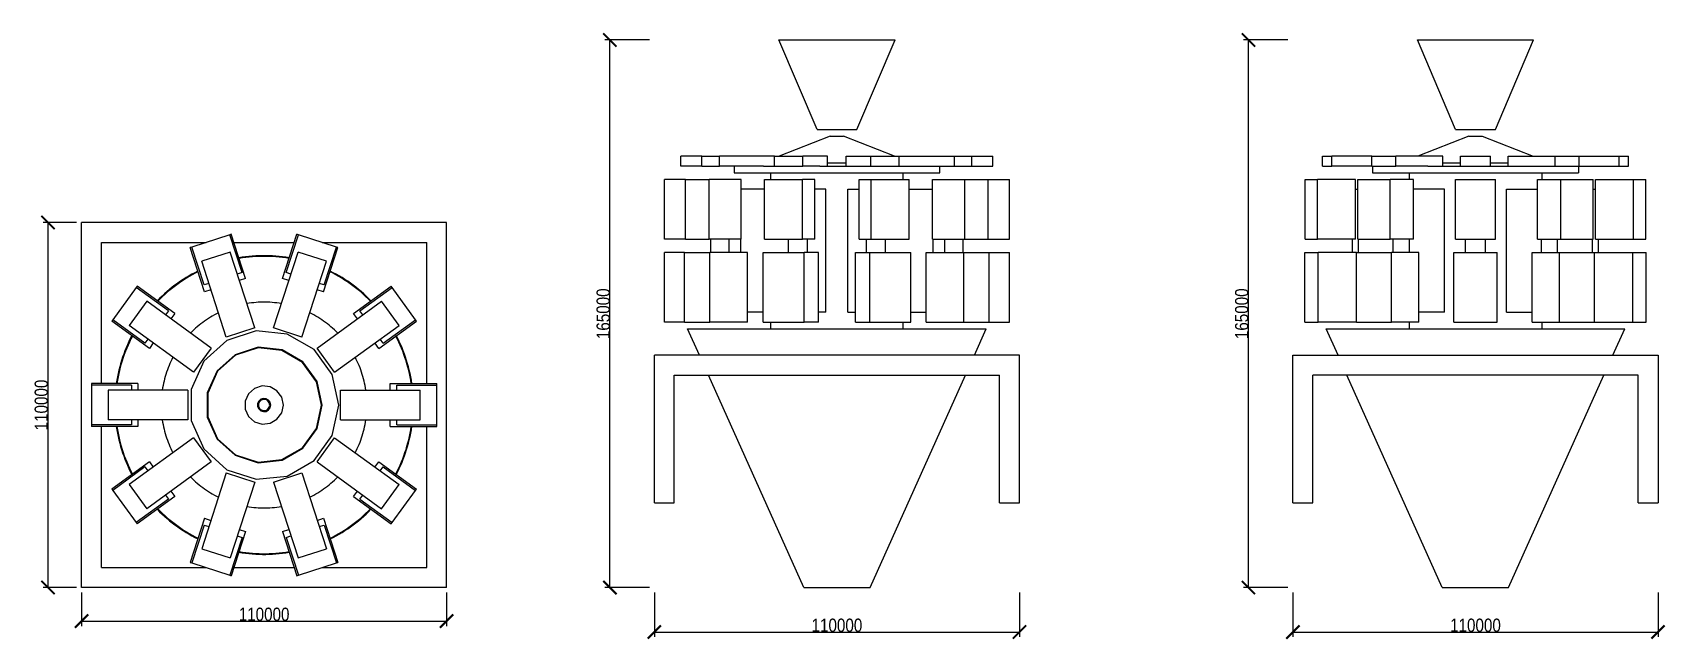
# Model space of a CAD drawing. Header units: millimetres. Extents: x -147 to 4772, y -156 to 1672.
import ezdxf

# ---------------------------------------------------------------- set-up
doc = ezdxf.new("R2010")
doc.units = ezdxf.units.MM
doc.layers.add('DIM', color=5, linetype='Continuous')
doc.layers.add('OUTLINE', color=7, linetype='Continuous')
doc.styles.add('OpenSansCondensed-Light', font='OpenSansCondensed-Light.ttf')
doc.dimstyles.new('EZDXF', dxfattribs={"dimtxt": 0.25, "dimasz": 0.175, "dimexe": 0.375, "dimexo": 0.125, "dimgap": 0.1, "dimtad": 1, "dimlfac": 100, "dimzin": 12, "dimdsep": 46, "dimtxsty": 'OpenSansCondensed-Light', "dimblk": 'ARCHTICK', "dimcen": 2.5, "dimazin": 3, "dimtfac": 0.5, "dimtmove": 2, "dimatfit": 3})

# ---------------------------------------------------------------- blocks, each defined once
blk = doc.blocks.new('_ARCHTICK')
at = {"color": 0, "linetype": 'BYBLOCK', "const_width": 0.15}
blk.add_lwpolyline([(-0.5, -0.5), (0.5, 0.5)], dxfattribs=at)

msp = doc.modelspace()

# ---------------------------------------------------------------- linework, layer by layer
at = {"layer": 'OUTLINE'}
for points in [[(2101, 1650), (2124.333, 1650), (2147.667, 1650), (2171, 1650), (2194.333, 1650), (2217.667, 1650), (2241, 1650), (2264.333, 1650), (2287.667, 1650), (2311, 1650), (2334.333, 1650), (2357.667, 1650), (2381, 1650), (2404.333, 1650), (2427.667, 1650), (2451, 1650)], [(2216, 1380), (2101, 1650)], [(2336, 1380), (2451, 1650)], [(4025, 1650), (4036.667, 1650), (4048.333, 1650), (4060, 1650), (4071.667, 1650), (4083.333, 1650), (4095, 1650), (4106.667, 1650), (4118.333, 1650), (4130, 1650), (4141.667, 1650), (4153.333, 1650), (4165, 1650), (4176.667, 1650), (4188.333, 1650), (4200, 1650)], [(4140, 1380), (4025, 1650)], [(4200, 1650), (4211.667, 1650), (4223.333, 1650), (4235, 1650), (4246.667, 1650), (4258.333, 1650), (4270, 1650), (4281.667, 1650), (4293.333, 1650), (4305, 1650), (4316.667, 1650), (4328.333, 1650), (4340, 1650), (4351.667, 1650), (4363.333, 1650), (4375, 1650)], [(4260, 1380), (4375, 1650)], [(2216, 1380), (2224, 1380), (2232, 1380), (2240, 1380), (2248, 1380), (2256, 1380), (2264, 1380), (2272, 1380), (2280, 1380), (2288, 1380), (2296, 1380), (2304, 1380), (2312, 1380), (2320, 1380), (2328, 1380), (2336, 1380)], [(4140, 1380), (4144, 1380), (4148, 1380), (4152, 1380), (4156, 1380), (4160, 1380), (4164, 1380), (4168, 1380), (4172, 1380), (4176, 1380), (4180, 1380), (4184, 1380), (4188, 1380), (4192, 1380), (4196, 1380), (4200, 1380)], [(4200, 1380), (4204, 1380), (4208, 1380), (4212, 1380), (4216, 1380), (4220, 1380), (4224, 1380), (4228, 1380), (4232, 1380), (4236, 1380), (4240, 1380), (4244, 1380), (4248, 1380), (4252, 1380), (4256, 1380), (4260, 1380)], [(2256, 1360), (2102.25, 1300)], [(2256, 1360), (2258.667, 1360), (2261.333, 1360), (2264, 1360), (2266.667, 1360), (2269.333, 1360), (2272, 1360), (2274.667, 1360), (2277.333, 1360), (2280, 1360), (2282.667, 1360), (2285.333, 1360), (2288, 1360), (2290.667, 1360), (2293.333, 1360), (2296, 1360)], [(2449.75, 1300), (2296, 1360)], [(4180, 1360), (4026.25, 1300)], [(4180, 1360), (4181.333, 1360), (4182.667, 1360), (4184, 1360), (4185.333, 1360), (4186.667, 1360), (4188, 1360), (4189.333, 1360), (4190.667, 1360), (4192, 1360), (4193.333, 1360), (4194.667, 1360), (4196, 1360), (4197.333, 1360), (4198.667, 1360), (4200, 1360)], [(4200, 1360), (4201.333, 1360), (4202.667, 1360), (4204, 1360), (4205.333, 1360), (4206.667, 1360), (4208, 1360), (4209.333, 1360), (4210.667, 1360), (4212, 1360), (4213.333, 1360), (4214.667, 1360), (4216, 1360), (4217.333, 1360), (4218.667, 1360), (4220, 1360)], [(4220, 1360), (4373.75, 1300)], [(1869.312, 1300), (1806, 1300)], [(1806, 1270), (1806, 1300)], [(1869.312, 1270), (1869.312, 1300)], [(1869.312, 1300), (1922.212, 1300)], [(2087.964, 1300), (1922.212, 1300)], [(1922.212, 1270), (1922.212, 1300)], [(2087.964, 1270), (2087.964, 1300)], [(2087.964, 1300), (2173.56, 1300)], [(2247.724, 1300), (2173.56, 1300)], [(2173.56, 1270), (2173.56, 1300)], [(2247.724, 1270), (2247.724, 1300)], [(2247.724, 1280), (2251.494, 1280), (2255.264, 1280), (2259.034, 1280), (2262.804, 1280), (2266.575, 1280), (2270.345, 1280), (2274.115, 1280), (2277.885, 1280), (2281.655, 1280), (2285.425, 1280), (2289.196, 1280), (2292.966, 1280), (2296.736, 1280), (2300.506, 1280), (2304.276, 1280)], [(2304.276, 1300), (2378.44, 1300)], [(2304.276, 1270), (2304.276, 1300)], [(2378.44, 1270), (2378.44, 1300)], [(2378.44, 1300), (2464.036, 1300)], [(2464.036, 1270), (2464.036, 1300)], [(2464.036, 1300), (2629.788, 1300)], [(2629.788, 1270), (2629.788, 1300)], [(2629.788, 1300), (2682.688, 1300)], [(2682.688, 1270), (2682.688, 1300)], [(2682.688, 1300), (2746, 1300)], [(2746, 1270), (2746, 1300)], [(3739.098, 1270), (3739.098, 1300)], [(3739.098, 1300), (3766.909, 1300)], [(3887.335, 1300), (3766.909, 1300)], [(3766.909, 1270), (3766.909, 1300)], [(3887.335, 1270), (3887.335, 1300)], [(3887.335, 1300), (3960.147, 1300)], [(4101.215, 1300), (3960.147, 1300)], [(3960.147, 1270), (3960.147, 1300)], [(4101.215, 1270), (4101.215, 1300)], [(4101.215, 1280), (4104.801, 1280), (4108.386, 1280), (4111.972, 1280), (4115.558, 1280), (4119.143, 1280), (4122.729, 1280), (4126.315, 1280), (4129.9, 1280), (4133.486, 1280), (4137.072, 1280), (4140.657, 1280), (4144.243, 1280), (4147.829, 1280), (4151.414, 1280), (4155, 1280)], [(4155, 1270), (4155, 1300)], [(4155, 1300), (4245, 1300)], [(4245, 1270), (4245, 1300)], [(4245, 1280), (4248.586, 1280), (4252.171, 1280), (4255.757, 1280), (4259.343, 1280), (4262.928, 1280), (4266.514, 1280), (4270.1, 1280), (4273.685, 1280), (4277.271, 1280), (4280.857, 1280), (4284.442, 1280), (4288.028, 1280), (4291.614, 1280), (4295.199, 1280), (4298.785, 1280)], [(4298.785, 1300), (4439.853, 1300)], [(4298.785, 1270), (4298.785, 1300)], [(4439.853, 1270), (4439.853, 1300)], [(4439.853, 1300), (4512.665, 1300)], [(4512.665, 1270), (4512.665, 1300)], [(4512.665, 1300), (4633.091, 1300)], [(4633.091, 1270), (4633.091, 1300)], [(4633.091, 1300), (4660.902, 1300)], [(4660.902, 1270), (4660.902, 1300)], [(1756, 1050), (1756, 1230)], [(1820.044, 1230), (1756, 1230)], [(1869.312, 1270), (1806, 1270)], [(1820.044, 1050), (1820.044, 1230)], [(1820.044, 1230), (1890.578, 1230)], [(1869.312, 1270), (1922.212, 1270)], [(1890.578, 1050), (1890.578, 1230)], [(1987.66, 1230), (1890.578, 1230)], [(2054.311, 1270), (1922.212, 1270)], [(1966, 1270), (1966, 1250)], [(1966, 1250), (2007.333, 1250), (2048.667, 1250), (2090, 1250), (2131.333, 1250), (2172.667, 1250), (2214, 1250), (2255.333, 1250), (2296.667, 1250), (2338, 1250), (2379.333, 1250), (2420.667, 1250), (2462, 1250), (2503.333, 1250), (2544.667, 1250), (2586, 1250)], [(1987.66, 1050), (1987.66, 1230)], [(2054.311, 1270), (2056.555, 1270), (2058.799, 1270), (2061.042, 1270), (2063.286, 1270), (2065.529, 1270), (2067.773, 1270), (2070.016, 1270), (2072.26, 1270), (2074.503, 1270), (2076.747, 1270), (2078.99, 1270), (2081.234, 1270), (2083.477, 1270), (2085.721, 1270), (2087.964, 1270)], [(2058.248, 1050), (2058.248, 1230)], [(2058.248, 1230), (2172.375, 1230)], [(2076, 1250), (2076, 1230)], [(2087.964, 1270), (2173.56, 1270)], [(2172.375, 1050), (2172.375, 1230)], [(2209.457, 1230), (2172.375, 1230)], [(2224.017, 1270), (2173.56, 1270)], [(2209.457, 1050), (2209.457, 1230)], [(2224.017, 1270), (2230.948, 1270), (2237.879, 1270), (2244.81, 1270), (2251.741, 1270), (2258.672, 1270), (2265.603, 1270), (2272.534, 1270), (2279.466, 1270), (2286.397, 1270), (2293.328, 1270), (2300.259, 1270), (2307.19, 1270), (2314.121, 1270), (2321.052, 1270), (2327.983, 1270)], [(2327.983, 1270), (2378.44, 1270)], [(2342.543, 1050), (2342.543, 1230)], [(2342.543, 1230), (2379.625, 1230)], [(2378.44, 1270), (2464.036, 1270)], [(2379.625, 1050), (2379.625, 1230)], [(2379.625, 1230), (2493.752, 1230)], [(2464.036, 1270), (2466.279, 1270), (2468.523, 1270), (2470.766, 1270), (2473.01, 1270), (2475.253, 1270), (2477.497, 1270), (2479.74, 1270), (2481.984, 1270), (2484.227, 1270), (2486.471, 1270), (2488.714, 1270), (2490.958, 1270), (2493.201, 1270), (2495.445, 1270), (2497.689, 1270)], [(2476, 1230), (2476, 1250)], [(2493.752, 1050), (2493.752, 1230)], [(2497.689, 1270), (2629.788, 1270)], [(2564.34, 1050), (2564.34, 1230)], [(2564.34, 1230), (2661.422, 1230)], [(2586, 1250), (2586, 1270)], [(2629.788, 1270), (2682.688, 1270)], [(2661.422, 1050), (2661.422, 1230)], [(2661.422, 1230), (2731.956, 1230)], [(2682.688, 1270), (2746, 1270)], [(2731.956, 1230), (2796, 1230)], [(2731.956, 1050), (2731.956, 1230)], [(2796, 1050), (2796, 1230)], [(3686.91, 1050), (3686.91, 1230)], [(3686.91, 1230), (3723.992, 1230)], [(3723.992, 1050), (3723.992, 1230)], [(3838.118, 1230), (3723.992, 1230)], [(3739.098, 1270), (3766.909, 1270)], [(3887.335, 1270), (3766.909, 1270)], [(3838.118, 1050), (3838.118, 1230)], [(3845.811, 1050), (3845.811, 1230)], [(3845.811, 1230), (3942.893, 1230)], [(3887.335, 1270), (3960.147, 1270)], [(3890, 1270), (3890, 1250)], [(3890, 1250), (3910.667, 1250), (3931.333, 1250), (3952, 1250), (3972.667, 1250), (3993.333, 1250), (4014, 1250), (4034.667, 1250), (4055.333, 1250), (4076, 1250), (4096.667, 1250), (4117.333, 1250), (4138, 1250), (4158.667, 1250), (4179.333, 1250), (4200, 1250)], [(3942.893, 1050), (3942.893, 1230)], [(4013.427, 1230), (3942.893, 1230)], [(4056.122, 1270), (3960.147, 1270)], [(4000, 1250), (4000, 1230)], [(4013.427, 1050), (4013.427, 1230)], [(4056.122, 1270), (4062.714, 1270), (4069.306, 1270), (4075.898, 1270), (4082.49, 1270), (4089.082, 1270), (4095.673, 1270), (4102.265, 1270), (4108.857, 1270), (4115.449, 1270), (4122.041, 1270), (4128.633, 1270), (4135.224, 1270), (4141.816, 1270), (4148.408, 1270), (4155, 1270)], [(4140, 1050), (4140, 1230)], [(4140, 1230), (4260, 1230)], [(4155, 1270), (4245, 1270)], [(4200, 1250), (4220.667, 1250), (4241.333, 1250), (4262, 1250), (4282.667, 1250), (4303.333, 1250), (4324, 1250), (4344.667, 1250), (4365.333, 1250), (4386, 1250), (4406.667, 1250), (4427.333, 1250), (4448, 1250), (4468.667, 1250), (4489.333, 1250), (4510, 1250)], [(4245, 1270), (4251.592, 1270), (4258.184, 1270), (4264.776, 1270), (4271.367, 1270), (4277.959, 1270), (4284.551, 1270), (4291.143, 1270), (4297.735, 1270), (4304.327, 1270), (4310.918, 1270), (4317.51, 1270), (4324.102, 1270), (4330.694, 1270), (4337.286, 1270), (4343.878, 1270)], [(4260, 1050), (4260, 1230)], [(4343.878, 1270), (4439.853, 1270)], [(4386.573, 1050), (4386.573, 1230)], [(4386.573, 1230), (4457.107, 1230)], [(4400, 1250), (4400, 1230)], [(4439.853, 1270), (4512.665, 1270)], [(4457.107, 1050), (4457.107, 1230)], [(4457.107, 1230), (4554.189, 1230)], [(4510, 1270), (4510, 1250)], [(4512.665, 1270), (4633.091, 1270)], [(4554.189, 1050), (4554.189, 1230)], [(4561.882, 1050), (4561.882, 1230)], [(4561.882, 1230), (4676.008, 1230)], [(4633.091, 1270), (4660.902, 1270)], [(4676.008, 1050), (4676.008, 1230)], [(4676.008, 1230), (4713.09, 1230)], [(4713.09, 1050), (4713.09, 1230)], [(2058.248, 1200), (1987.66, 1200)], [(2242.728, 1200), (2209.457, 1200)], [(2242.728, 830), (2242.728, 1200)], [(2309.272, 830), (2309.272, 1200)], [(2309.272, 1200), (2342.543, 1200)], [(2493.752, 1200), (2564.34, 1200)], [(3838.118, 1200), (3845.811, 1200)], [(4106.713, 1200), (4013.427, 1200)], [(4106.713, 830), (4106.713, 1200)], [(4293.287, 830), (4293.287, 1200)], [(4293.287, 1200), (4386.573, 1200)], [(4554.189, 1200), (4561.882, 1200)], [(0, 0), (0, 1100)], [(1100, 1100), (0, 1100)], [(1100, 0), (1100, 1100)], [(60, 615), (60, 1040)], [(60, 1040), (375.31, 1040)], [(446.375, 1063.09), (332.248, 1026.008)], [(451.13, 1064.635), (446.375, 1063.09)], [(483.457, 948.964), (446.375, 1063.09)], [(494.392, 931.488), (451.13, 1064.635)], [(459.134, 1040), (640.866, 1040)], [(605.608, 931.488), (648.87, 1064.635)], [(616.543, 948.964), (653.625, 1063.09)], [(653.625, 1063.09), (648.87, 1064.635)], [(767.752, 1026.008), (653.625, 1063.09)], [(724.69, 1040), (1040, 1040)], [(1040, 615), (1040, 1040)], [(1820.044, 1050), (1756, 1050)], [(1820.044, 1050), (1890.578, 1050)], [(1987.66, 1050), (1890.578, 1050)], [(1896, 1010), (1896, 1050)], [(1950.94, 1010), (1950.94, 1050)], [(1986.207, 1010), (1986.207, 1050)], [(2058.248, 1050), (2172.375, 1050)], [(2130.042, 1010), (2130.042, 1050)], [(2209.457, 1050), (2172.375, 1050)], [(2187.105, 1010), (2187.105, 1050)], [(2342.543, 1050), (2379.625, 1050)], [(2364.895, 1010), (2364.895, 1050)], [(2379.625, 1050), (2493.752, 1050)], [(2421.958, 1010), (2421.958, 1050)], [(2564.34, 1050), (2661.422, 1050)], [(2565.793, 1010), (2565.793, 1050)], [(2601.06, 1010), (2601.06, 1050)], [(2656, 1010), (2656, 1050)], [(2661.422, 1050), (2731.956, 1050)], [(2731.956, 1050), (2796, 1050)], [(3686.91, 1050), (3723.992, 1050)], [(3838.118, 1050), (3723.992, 1050)], [(3829.328, 1010), (3829.328, 1050)], [(3845.811, 1050), (3942.893, 1050)], [(3847.869, 1010), (3847.869, 1050)], [(4013.427, 1050), (3942.893, 1050)], [(3952.371, 1010), (3952.371, 1050)], [(4000.912, 1010), (4000.912, 1050)], [(4140, 1050), (4260, 1050)], [(4170, 1010), (4170, 1050)], [(4230, 1010), (4230, 1050)], [(4386.573, 1050), (4457.107, 1050)], [(4399.088, 1010), (4399.088, 1050)], [(4447.629, 1010), (4447.629, 1050)], [(4457.107, 1050), (4554.189, 1050)], [(4552.131, 1010), (4552.131, 1050)], [(4561.882, 1050), (4676.008, 1050)], [(4570.672, 1010), (4570.672, 1050)], [(4676.008, 1050), (4713.09, 1050)], [(332.248, 1026.008), (327.492, 1024.463)], [(370.755, 891.315), (327.492, 1024.463)], [(369.33, 911.882), (332.248, 1026.008)], [(447.56, 1010.902), (361.964, 983.091)], [(521.724, 782.649), (447.56, 1010.902)], [(625.781, 993.573), (615.755, 995.17), (605.695, 996.54), (595.608, 997.683), (585.497, 998.598), (575.368, 999.284), (565.226, 999.742), (555.076, 999.971), (544.924, 999.971), (534.774, 999.742), (524.632, 999.284), (514.503, 998.598), (504.392, 997.683), (494.305, 996.54), (484.245, 995.17), (474.219, 993.573)], [(625.156, 991.651), (615.212, 993.228), (605.235, 994.582), (595.231, 995.711), (585.203, 996.615), (575.158, 997.293), (565.1, 997.745), (555.034, 997.972), (544.966, 997.972), (534.9, 997.745), (524.842, 997.293), (514.797, 996.615), (504.769, 995.711), (494.765, 994.582), (484.788, 993.228), (474.844, 991.651)], [(578.276, 782.649), (652.44, 1010.902)], [(738.036, 983.091), (652.44, 1010.902)], [(729.245, 891.315), (772.508, 1024.463)], [(730.67, 911.882), (767.752, 1026.008)], [(772.508, 1024.463), (767.752, 1026.008)], [(1817.105, 1010), (1756, 1010)], [(1756, 800), (1756, 1010)], [(1817.105, 1010), (1893.517, 1010)], [(1817.105, 800), (1817.105, 1010)], [(2006.78, 1010), (1893.517, 1010)], [(1893.517, 800), (1893.517, 1010)], [(2006.78, 800), (2006.78, 1010)], [(2053.492, 1010), (2177.13, 1010)], [(2053.492, 800), (2053.492, 1010)], [(2220.392, 1010), (2177.13, 1010)], [(2177.13, 800), (2177.13, 1010)], [(2220.392, 800), (2220.392, 1010)], [(2331.608, 1010), (2374.87, 1010)], [(2331.608, 800), (2331.608, 1010)], [(2374.87, 1010), (2498.508, 1010)], [(2374.87, 800), (2374.87, 1010)], [(2498.508, 800), (2498.508, 1010)], [(2545.22, 1010), (2658.483, 1010)], [(2545.22, 800), (2545.22, 1010)], [(2658.483, 1010), (2734.895, 1010)], [(2658.483, 800), (2658.483, 1010)], [(2734.895, 1010), (2796, 1010)], [(2734.895, 800), (2734.895, 1010)], [(2796, 800), (2796, 1010)], [(3685.365, 1010), (3725.537, 1010)], [(3685.365, 800), (3685.365, 1010)], [(3841.766, 1010), (3725.537, 1010)], [(3725.537, 800), (3725.537, 1010)], [(3841.766, 1010), (3946.938, 1010)], [(3841.766, 800), (3841.766, 1010)], [(4029.228, 1010), (3946.938, 1010)], [(3946.938, 800), (3946.938, 1010)], [(4029.228, 800), (4029.228, 1010)], [(4135, 1010), (4265, 1010)], [(4135, 800), (4135, 1010)], [(4265, 800), (4265, 1010)], [(4370.772, 1010), (4453.062, 1010)], [(4370.772, 800), (4370.772, 1010)], [(4453.062, 1010), (4558.234, 1010)], [(4453.062, 800), (4453.062, 1010)], [(4558.234, 800), (4558.234, 1010)], [(4558.234, 1010), (4674.463, 1010)], [(4674.463, 1010), (4714.635, 1010)], [(4674.463, 800), (4674.463, 1010)], [(4714.635, 800), (4714.635, 1010)], [(350.582, 953.401), (341.532, 948.8), (332.589, 943.995), (323.756, 938.991), (315.038, 933.788), (306.44, 928.389), (297.966, 922.799), (289.62, 917.018), (281.407, 911.051), (273.33, 904.9), (265.394, 898.568), (257.603, 892.059), (249.961, 885.376), (242.472, 878.522), (235.139, 871.5), (227.966, 864.316)], [(351.207, 951.479), (342.235, 946.91), (333.368, 942.141), (324.61, 937.174), (315.966, 932.011), (307.441, 926.655), (299.038, 921.109), (290.762, 915.376), (282.616, 909.458), (274.606, 903.358), (266.735, 897.08), (259.007, 890.627), (251.425, 884.002), (243.995, 877.208), (236.719, 870.249), (229.602, 863.128)], [(436.129, 754.837), (361.964, 983.091)], [(483.457, 948.964), (469.191, 944.328)], [(630.809, 944.328), (616.543, 948.964)], [(663.871, 754.837), (738.036, 983.091)], [(870.398, 863.128), (863.281, 870.249), (856.005, 877.208), (848.575, 884.002), (840.993, 890.627), (833.265, 897.08), (825.394, 903.358), (817.384, 909.458), (809.238, 915.376), (800.962, 921.109), (792.559, 926.655), (784.034, 932.011), (775.39, 937.174), (766.632, 942.141), (757.765, 946.91), (748.793, 951.479)], [(872.034, 864.316), (864.861, 871.5), (857.528, 878.522), (850.039, 885.376), (842.397, 892.059), (834.606, 898.568), (826.67, 904.9), (818.593, 911.051), (810.38, 917.018), (802.034, 922.799), (793.56, 928.389), (784.962, 933.788), (776.244, 938.991), (767.411, 943.995), (758.468, 948.8), (749.418, 953.401)], [(164.578, 904.189), (94.044, 807.107)], [(167.517, 908.234), (164.578, 904.189)], [(261.66, 833.655), (164.578, 904.189)], [(280.78, 825.945), (167.517, 908.234)], [(383.596, 916.517), (369.33, 911.882)], [(389.776, 897.496), (370.755, 891.315)], [(494.392, 931.488), (475.371, 925.307)], [(624.629, 925.307), (605.608, 931.488)], [(729.245, 891.315), (710.224, 897.496)], [(730.67, 911.882), (716.404, 916.517)], [(819.22, 825.945), (932.483, 908.234)], [(838.34, 833.655), (935.422, 904.189)], [(935.422, 904.189), (932.483, 908.234)], [(1005.956, 807.107), (935.422, 904.189)], [(196.212, 862.665), (143.312, 789.853)], [(390.376, 721.596), (196.212, 862.665)], [(601.983, 855.61), (595.105, 856.701), (588.204, 857.637), (581.285, 858.417), (574.349, 859.042), (567.401, 859.511), (560.444, 859.824), (553.482, 859.98), (546.518, 859.98), (539.556, 859.824), (532.599, 859.511), (525.651, 859.042), (518.715, 858.417), (511.796, 857.637), (504.895, 856.701), (498.017, 855.61)], [(709.624, 721.596), (903.788, 862.665)], [(956.688, 789.853), (903.788, 862.665)], [(94.044, 807.107), (91.105, 803.062)], [(204.368, 720.772), (91.105, 803.062)], [(191.126, 736.573), (94.044, 807.107)], [(337.476, 648.785), (143.312, 789.853)], [(261.66, 833.655), (252.844, 821.52)], [(280.78, 825.945), (269.024, 809.764)], [(412.422, 827.799), (406.216, 824.638), (400.084, 821.339), (394.027, 817.903), (388.048, 814.332), (382.151, 810.628), (376.339, 806.792), (370.615, 802.826), (364.981, 798.733), (359.441, 794.514), (353.996, 790.172), (348.651, 785.709), (343.407, 781.126), (338.268, 776.427), (333.235, 771.614), (328.311, 766.689)], [(771.689, 766.689), (766.765, 771.614), (761.732, 776.427), (756.593, 781.126), (751.349, 785.709), (746.004, 790.172), (740.559, 794.514), (735.019, 798.733), (729.385, 802.826), (723.661, 806.792), (717.849, 810.628), (711.952, 814.332), (705.973, 817.903), (699.916, 821.339), (693.784, 824.638), (687.578, 827.799)], [(762.524, 648.785), (956.688, 789.853)], [(830.976, 809.764), (819.22, 825.945)], [(847.156, 821.52), (838.34, 833.655)], [(895.632, 720.772), (1008.895, 803.062)], [(908.874, 736.573), (1005.956, 807.107)], [(1008.895, 803.062), (1005.956, 807.107)], [(1817.105, 800), (1756, 800)], [(1817.105, 800), (1893.517, 800)], [(2006.78, 800), (1893.517, 800)], [(2053.492, 830), (2006.78, 830)], [(2053.492, 800), (2177.13, 800)], [(2076, 800), (2076, 780)], [(2220.392, 800), (2177.13, 800)], [(2242.728, 830), (2220.392, 830)], [(2309.272, 830), (2331.608, 830)], [(2331.608, 800), (2374.87, 800)], [(2374.87, 800), (2498.508, 800)], [(2476, 780), (2476, 800)], [(2498.508, 830), (2545.22, 830)], [(2545.22, 800), (2658.483, 800)], [(2658.483, 800), (2734.895, 800)], [(2734.895, 800), (2796, 800)], [(3685.365, 800), (3725.537, 800)], [(3841.766, 800), (3725.537, 800)], [(3841.766, 800), (3946.938, 800)], [(4029.228, 800), (3946.938, 800)], [(4000, 800), (4000, 780)], [(4106.713, 830), (4029.228, 830)], [(4135, 800), (4265, 800)], [(4293.287, 830), (4370.772, 830)], [(4370.772, 800), (4453.062, 800)], [(4400, 800), (4400, 780)], [(4453.062, 800), (4558.234, 800)], [(4558.234, 800), (4674.463, 800)], [(4674.463, 800), (4714.635, 800)], [(151.554, 759.143), (146.938, 750.102), (142.526, 740.958), (138.322, 731.717), (134.327, 722.384), (130.544, 712.963), (126.975, 703.459), (123.62, 693.876), (120.483, 684.221), (117.565, 674.497), (114.866, 664.71), (112.389, 654.865), (110.135, 644.966), (108.104, 635.019), (106.299, 625.029), (104.719, 615)], [(153.189, 757.955), (148.616, 748.986), (144.246, 739.915), (140.081, 730.749), (136.122, 721.492), (132.373, 712.148), (128.835, 702.722), (125.509, 693.219), (122.398, 683.643), (119.503, 674), (116.825, 664.295), (114.366, 654.531), (112.127, 644.715), (110.109, 634.851), (108.313, 624.945), (106.74, 615)], [(199.943, 748.708), (191.126, 736.573)], [(775, 550), (755.548, 641.516), (700.554, 717.208), (619.529, 763.988), (526.481, 773.767), (437.5, 744.856), (367.971, 682.252), (329.917, 596.78), (329.917, 503.22), (367.971, 417.748), (437.5, 355.144), (526.481, 326.233), (619.529, 336.012), (700.554, 382.792), (755.548, 458.484), (775, 550)], [(521.724, 782.649), (436.129, 754.837)], [(663.871, 754.837), (578.276, 782.649)], [(908.874, 736.573), (900.057, 748.708)], [(993.26, 615), (991.687, 624.945), (989.891, 634.851), (987.873, 644.715), (985.634, 654.531), (983.175, 664.295), (980.497, 674), (977.602, 683.643), (974.491, 693.219), (971.165, 702.722), (967.627, 712.148), (963.878, 721.492), (959.919, 730.749), (955.754, 739.915), (951.384, 748.986), (946.811, 757.955)], [(995.281, 615), (993.701, 625.029), (991.896, 635.019), (989.865, 644.966), (987.611, 654.865), (985.134, 664.71), (982.435, 674.497), (979.517, 684.221), (976.38, 693.876), (973.025, 703.459), (969.456, 712.963), (965.673, 722.384), (961.678, 731.717), (957.474, 740.958), (953.062, 750.102), (948.446, 759.143)], [(1826, 780), (1886, 780), (1946, 780), (2006, 780), (2066, 780), (2126, 780), (2186, 780), (2246, 780), (2306, 780), (2366, 780), (2426, 780), (2486, 780), (2546, 780), (2606, 780), (2666, 780), (2726, 780)], [(1861.897, 700), (1826, 780)], [(2690.103, 700), (2726, 780)], [(3750, 780), (3780, 780), (3810, 780), (3840, 780), (3870, 780), (3900, 780), (3930, 780), (3960, 780), (3990, 780), (4020, 780), (4050, 780), (4080, 780), (4110, 780), (4140, 780), (4170, 780), (4200, 780)], [(3785.897, 700), (3750, 780)], [(4200, 780), (4230, 780), (4260, 780), (4290, 780), (4320, 780), (4350, 780), (4380, 780), (4410, 780), (4440, 780), (4470, 780), (4500, 780), (4530, 780), (4560, 780), (4590, 780), (4620, 780), (4650, 780)], [(4614.103, 700), (4650, 780)], [(216.123, 736.953), (204.368, 720.772)], [(275.411, 693.878), (272.248, 687.673), (269.226, 681.4), (266.345, 675.06), (263.608, 668.656), (261.014, 662.193), (258.567, 655.674), (256.267, 649.101), (254.115, 642.478), (252.112, 635.808), (250.26, 629.095), (248.559, 622.342), (247.01, 615.553), (245.614, 608.73), (244.372, 601.878), (243.284, 595)], [(390.376, 721.596), (337.476, 648.785)], [(725, 550), (709.87, 621.179), (667.098, 680.05), (604.078, 716.435), (531.708, 724.041), (462.5, 701.554), (408.422, 652.862), (378.824, 586.385), (378.824, 513.615), (408.422, 447.138), (462.5, 398.446), (531.708, 375.959), (604.078, 383.565), (667.098, 419.95), (709.87, 478.821), (725, 550)], [(723, 550), (708.043, 620.365), (665.76, 678.564), (603.46, 714.533), (531.917, 722.052), (463.5, 699.822), (410.04, 651.687), (380.78, 585.969), (380.78, 514.031), (410.04, 448.313), (463.5, 400.178), (531.917, 377.948), (603.46, 385.467), (665.76, 421.436), (708.043, 479.635), (723, 550)], [(762.524, 648.785), (709.624, 721.596)], [(856.716, 595), (855.628, 601.878), (854.386, 608.73), (852.99, 615.553), (851.441, 622.342), (849.74, 629.095), (847.888, 635.808), (845.885, 642.478), (843.733, 649.101), (841.433, 655.674), (838.986, 662.193), (836.392, 668.656), (833.655, 675.06), (830.774, 681.4), (827.752, 687.673), (824.589, 693.878)], [(895.632, 720.772), (883.877, 736.953)], [(1726, 255), (1726, 700)], [(2826, 700), (1726, 700)], [(2826, 255), (2826, 700)], [(3650, 700), (4750, 700)], [(3650, 255), (3650, 700)], [(4750, 700), (4750, 255)], [(1786, 640), (2766, 640)], [(1786, 255), (1786, 640)], [(2176, 0), (1888.821, 640)], [(2376, 0), (2663.179, 640)], [(2766, 255), (2766, 640)], [(3710, 255), (3710, 640)], [(4690, 640), (3710, 640)], [(4100, 0), (3812.821, 640)], [(4300, 0), (4587.179, 640)], [(4690, 255), (4690, 640)], [(30, 615), (30, 610)], [(170, 615), (30, 615)], [(30, 610), (30, 490)], [(150, 610), (30, 610)], [(320, 595), (80, 595)], [(80, 595), (80, 505)], [(150, 610), (150, 595)], [(170, 615), (170, 595)], [(320, 595), (320, 505)], [(608, 550), (602.986, 573.591), (588.81, 593.102), (567.923, 605.161), (543.937, 607.682), (521, 600.229), (503.077, 584.092), (493.267, 562.059), (493.267, 537.941), (503.077, 515.908), (521, 499.771), (543.937, 492.318), (567.923, 494.839), (588.81, 506.898), (602.986, 526.409), (608, 550)], [(780, 505), (780, 595)], [(780, 595), (1020, 595)], [(930, 595), (930, 615)], [(930, 615), (1070, 615)], [(950, 595), (950, 610)], [(950, 610), (1070, 610)], [(1020, 505), (1020, 595)], [(1070, 610), (1070, 615)], [(1070, 490), (1070, 610)], [(570, 550), (568.271, 558.135), (563.383, 564.863), (556.18, 569.021), (547.909, 569.89), (540, 567.321), (533.82, 561.756), (530.437, 554.158), (530.437, 545.842), (533.82, 538.244), (540, 532.679), (547.909, 530.11), (556.18, 530.979), (563.383, 535.137), (568.271, 541.865), (570, 550)], [(567, 550), (565.53, 556.915), (561.375, 562.633), (555.253, 566.168), (548.223, 566.907), (541.5, 564.722), (536.247, 559.992), (533.371, 553.534), (533.371, 546.466), (536.247, 540.008), (541.5, 535.278), (548.223, 533.093), (555.253, 533.832), (561.375, 537.367), (565.53, 543.085), (567, 550)], [(320, 505), (80, 505)], [(150, 505), (150, 490)], [(170, 505), (170, 485)], [(243.284, 505), (244.372, 498.122), (245.614, 491.27), (247.01, 484.447), (248.559, 477.658), (250.26, 470.905), (252.112, 464.192), (254.115, 457.522), (256.267, 450.899), (258.567, 444.326), (261.014, 437.807), (263.608, 431.344), (266.345, 424.94), (269.226, 418.6), (272.248, 412.327), (275.411, 406.122)], [(780, 505), (1020, 505)], [(824.589, 406.122), (827.752, 412.327), (830.774, 418.6), (833.655, 424.94), (836.392, 431.344), (838.986, 437.807), (841.433, 444.326), (843.733, 450.899), (845.885, 457.522), (847.888, 464.192), (849.74, 470.905), (851.441, 477.658), (852.99, 484.447), (854.386, 491.27), (855.628, 498.122), (856.716, 505)], [(930, 485), (930, 505)], [(950, 490), (950, 505)], [(30, 490), (30, 485)], [(150, 490), (30, 490)], [(170, 485), (30, 485)], [(60, 60), (60, 485)], [(104.719, 485), (106.299, 474.971), (108.104, 464.981), (110.135, 455.034), (112.389, 445.135), (114.866, 435.29), (117.565, 425.503), (120.483, 415.779), (123.62, 406.124), (126.975, 396.541), (130.544, 387.037), (134.327, 377.616), (138.322, 368.283), (142.526, 359.042), (146.938, 349.898), (151.554, 340.857)], [(106.74, 485), (108.313, 475.055), (110.109, 465.149), (112.127, 455.285), (114.366, 445.469), (116.825, 435.705), (119.503, 426), (122.398, 416.357), (125.509, 406.781), (128.835, 397.278), (132.373, 387.852), (136.122, 378.508), (140.081, 369.251), (144.246, 360.085), (148.616, 351.014), (153.189, 342.045)], [(337.476, 451.215), (143.312, 310.147)], [(337.476, 451.215), (390.376, 378.404)], [(709.624, 378.404), (762.524, 451.215)], [(762.524, 451.215), (956.688, 310.147)], [(930, 485), (1070, 485)], [(946.811, 342.045), (951.384, 351.014), (955.754, 360.085), (959.919, 369.251), (963.878, 378.508), (967.627, 387.852), (971.165, 397.278), (974.491, 406.781), (977.602, 416.357), (980.497, 426), (983.175, 435.705), (985.634, 445.469), (987.873, 455.285), (989.891, 465.149), (991.687, 475.055), (993.26, 485)], [(948.446, 340.857), (953.062, 349.898), (957.474, 359.042), (961.678, 368.283), (965.673, 377.616), (969.456, 387.037), (973.025, 396.541), (976.38, 406.124), (979.517, 415.779), (982.435, 425.503), (985.134, 435.29), (987.611, 445.135), (989.865, 455.034), (991.896, 464.981), (993.701, 474.971), (995.281, 485)], [(950, 490), (1070, 490)], [(1040, 60), (1040, 485)], [(1070, 485), (1070, 490)], [(204.368, 379.228), (91.105, 296.938)], [(191.126, 363.427), (94.044, 292.893)], [(191.126, 363.427), (199.943, 351.292)], [(390.376, 378.404), (196.212, 237.335)], [(204.368, 379.228), (216.123, 363.047)], [(436.129, 345.163), (361.964, 116.909)], [(436.129, 345.163), (521.724, 317.351)], [(578.276, 317.351), (663.871, 345.163)], [(663.871, 345.163), (738.036, 116.909)], [(709.624, 378.404), (903.788, 237.335)], [(883.877, 363.047), (895.632, 379.228)], [(895.632, 379.228), (1008.895, 296.938)], [(900.057, 351.292), (908.874, 363.427)], [(908.874, 363.427), (1005.956, 292.893)], [(91.105, 296.938), (94.044, 292.893)], [(143.312, 310.147), (196.212, 237.335)], [(328.311, 333.311), (333.235, 328.386), (338.268, 323.573), (343.407, 318.874), (348.651, 314.291), (353.996, 309.828), (359.441, 305.486), (364.981, 301.267), (370.615, 297.174), (376.339, 293.208), (382.151, 289.372), (388.048, 285.668), (394.027, 282.097), (400.084, 278.661), (406.216, 275.362), (412.422, 272.201)], [(521.724, 317.351), (447.56, 89.098)], [(578.276, 317.351), (652.44, 89.098)], [(687.578, 272.201), (693.784, 275.362), (699.916, 278.661), (705.973, 282.097), (711.952, 285.668), (717.849, 289.372), (723.661, 293.208), (729.385, 297.174), (735.019, 301.267), (740.559, 305.486), (746.004, 309.828), (751.349, 314.291), (756.593, 318.874), (761.732, 323.573), (766.765, 328.386), (771.689, 333.311)], [(903.788, 237.335), (956.688, 310.147)], [(1005.956, 292.893), (1008.895, 296.938)], [(94.044, 292.893), (164.578, 195.811)], [(261.66, 266.345), (164.578, 195.811)], [(280.78, 274.055), (167.517, 191.766)], [(252.844, 278.48), (261.66, 266.345)], [(269.024, 290.236), (280.78, 274.055)], [(819.22, 274.055), (830.976, 290.236)], [(819.22, 274.055), (932.483, 191.766)], [(838.34, 266.345), (847.156, 278.48)], [(838.34, 266.345), (935.422, 195.811)], [(935.422, 195.811), (1005.956, 292.893)], [(1726, 255), (1786, 255)], [(2766, 255), (2826, 255)], [(3650, 255), (3710, 255)], [(4690, 255), (4750, 255)], [(227.966, 235.684), (235.139, 228.5), (242.472, 221.478), (249.961, 214.624), (257.603, 207.941), (265.394, 201.432), (273.33, 195.1), (281.407, 188.949), (289.62, 182.982), (297.966, 177.201), (306.44, 171.611), (315.038, 166.212), (323.756, 161.009), (332.589, 156.005), (341.532, 151.2), (350.582, 146.599)], [(229.602, 236.872), (236.719, 229.751), (243.995, 222.792), (251.425, 215.998), (259.007, 209.373), (266.735, 202.92), (274.606, 196.642), (282.616, 190.542), (290.762, 184.624), (299.038, 178.891), (307.441, 173.345), (315.966, 167.989), (324.61, 162.826), (333.368, 157.859), (342.235, 153.09), (351.207, 148.521)], [(370.755, 208.685), (327.492, 75.537)], [(370.755, 208.685), (389.776, 202.504)], [(498.017, 244.39), (504.895, 243.299), (511.796, 242.363), (518.715, 241.583), (525.651, 240.958), (532.599, 240.489), (539.556, 240.176), (546.518, 240.02), (553.482, 240.02), (560.444, 240.176), (567.401, 240.489), (574.349, 240.958), (581.285, 241.583), (588.204, 242.363), (595.105, 243.299), (601.983, 244.39)], [(710.224, 202.504), (729.245, 208.685)], [(729.245, 208.685), (772.508, 75.537)], [(748.793, 148.521), (757.765, 153.09), (766.632, 157.859), (775.39, 162.826), (784.034, 167.989), (792.559, 173.345), (800.962, 178.891), (809.238, 184.624), (817.384, 190.542), (825.394, 196.642), (833.265, 202.92), (840.993, 209.373), (848.575, 215.998), (856.005, 222.792), (863.281, 229.751), (870.398, 236.872)], [(749.418, 146.599), (758.468, 151.2), (767.411, 156.005), (776.244, 161.009), (784.962, 166.212), (793.56, 171.611), (802.034, 177.201), (810.38, 182.982), (818.593, 188.949), (826.67, 195.1), (834.606, 201.432), (842.397, 207.941), (850.039, 214.624), (857.528, 221.478), (864.861, 228.5), (872.034, 235.684)], [(164.578, 195.811), (167.517, 191.766)], [(369.33, 188.118), (332.248, 73.992)], [(369.33, 188.118), (383.596, 183.483)], [(483.457, 151.036), (446.375, 36.91)], [(494.392, 168.512), (451.13, 35.365)], [(469.191, 155.672), (483.457, 151.036)], [(475.371, 174.693), (494.392, 168.512)], [(605.608, 168.512), (624.629, 174.693)], [(605.608, 168.512), (648.87, 35.365)], [(616.543, 151.036), (630.809, 155.672)], [(616.543, 151.036), (653.625, 36.91)], [(716.404, 183.483), (730.67, 188.118)], [(730.67, 188.118), (767.752, 73.992)], [(932.483, 191.766), (935.422, 195.811)], [(361.964, 116.909), (447.56, 89.098)], [(474.219, 106.427), (484.245, 104.83), (494.305, 103.46), (504.392, 102.317), (514.503, 101.402), (524.632, 100.716), (534.774, 100.258), (544.924, 100.029), (555.076, 100.029), (565.226, 100.258), (575.368, 100.716), (585.497, 101.402), (595.608, 102.317), (605.695, 103.46), (615.755, 104.83), (625.781, 106.427)], [(474.844, 108.349), (484.788, 106.772), (494.765, 105.418), (504.769, 104.289), (514.797, 103.385), (524.842, 102.707), (534.9, 102.255), (544.966, 102.028), (555.034, 102.028), (565.1, 102.255), (575.158, 102.707), (585.203, 103.385), (595.231, 104.289), (605.235, 105.418), (615.212, 106.772), (625.156, 108.349)], [(652.44, 89.098), (738.036, 116.909)], [(60, 60), (375.31, 60)], [(327.492, 75.537), (332.248, 73.992)], [(332.248, 73.992), (446.375, 36.91)], [(459.134, 60), (640.866, 60)], [(653.625, 36.91), (767.752, 73.992)], [(724.69, 60), (1040, 60)], [(767.752, 73.992), (772.508, 75.537)], [(1100, 0), (0, 0)], [(446.375, 36.91), (451.13, 35.365)], [(648.87, 35.365), (653.625, 36.91)], [(2176, 0), (2189.333, 0), (2202.667, 0), (2216, 0), (2229.333, 0), (2242.667, 0), (2256, 0), (2269.333, 0), (2282.667, 0), (2296, 0), (2309.333, 0), (2322.667, 0), (2336, 0), (2349.333, 0), (2362.667, 0), (2376, 0)], [(4100, 0), (4106.667, 0), (4113.333, 0), (4120, 0), (4126.667, 0), (4133.333, 0), (4140, 0), (4146.667, 0), (4153.333, 0), (4160, 0), (4166.667, 0), (4173.333, 0), (4180, 0), (4186.667, 0), (4193.333, 0), (4200, 0)], [(4200, 0), (4206.667, 0), (4213.333, 0), (4220, 0), (4226.667, 0), (4233.333, 0), (4240, 0), (4246.667, 0), (4253.333, 0), (4260, 0), (4266.667, 0), (4273.333, 0), (4280, 0), (4286.667, 0), (4293.333, 0), (4300, 0)]]:
    msp.add_lwpolyline(points, dxfattribs=at)

# ---------------------------------------------------------------- dimensions: what is measured, and where the dimension line sits
at = {"layer": 'DIM'}
for base, p1, p2 in [((1592, 0), (1726, 0), (1726, 1650)), ((3516, 0), (3650, 0), (3650, 1650)), ((-101, 0), (0, 0), (0, 1100))]:
    msp.add_linear_dim(base=base, p1=p1, p2=p2, angle=90, dimstyle='EZDXF', override={"dimtxt": 40, "dimasz": 40, "dimexe": 15, "dimexo": 15, "dimdec": 0}, dxfattribs=at).render()
for base, p1, p2 in [((0, -101), (0, 0), (1100, 0)), ((1726, -134), (1726, 0), (2826, 0)), ((3650, -134), (3650, 0), (4750, 0))]:
    msp.add_linear_dim(base=base, p1=p1, p2=p2, dimstyle='EZDXF', override={"dimtxt": 40, "dimasz": 40, "dimexe": 15, "dimexo": 15, "dimdec": 0}, dxfattribs=at).render()

doc.saveas('drawing.dxf')
